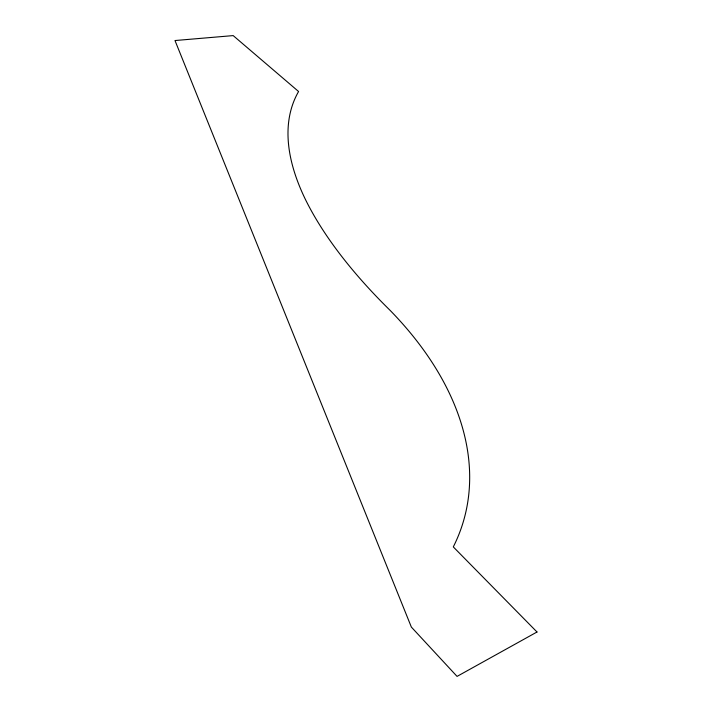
<?xml version="1.0" encoding="UTF-8"?>
<svg xmlns="http://www.w3.org/2000/svg" width="712" height="712" viewBox="0 0 712 712"><rect width="100%" height="100%" fill="white"/><g stroke="black" fill="none" stroke-linecap="round" stroke-linejoin="round"><path stroke-width="1.07" d="M537.008 631.998L457.059 676.4L411.358 627.076L174.992 40.539L233.18 35.6L298.577 91.51A409.676 177.199 27.6 0 0 305.19 198.977A437.15 187.114 27.9 0 0 390.016 310.272A385.201 241.484 17 0 1 453.295 546.905L537.008 631.998"/></g></svg>
